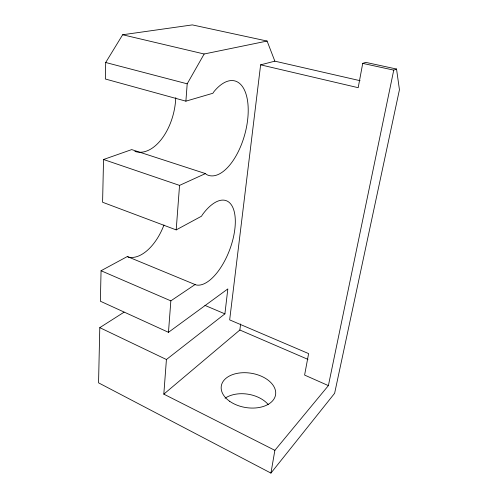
<?xml version="1.0" encoding="UTF-8"?>
<svg xmlns="http://www.w3.org/2000/svg" width="498" height="498" viewBox="0 0 498 498"><rect width="100%" height="100%" fill="white"/><g stroke="black" fill="none" stroke-linecap="round" stroke-linejoin="round"><path stroke-width="0.75" d="M124.064 312.178L99.787 327.647L98.554 382.838L270.931 473.1L334.625 393.296L399.446 89.721L396.526 69.029L365.731 62.375L362.725 63.383L358.193 87.692L260.622 64.84L229.665 319.89L308.611 353.592L304.602 375.075L328.387 385.614L393.75 70.125L396.526 69.029M360.079 80.695L274.852 61.161L267.096 41.054L192.34 24.9L122.651 34.76L105.707 62.499L105.333 79.001L185.891 101.162L212.883 93.263L213.997 91.595A49.028 23.655 -74.6 0 1 247.855 117.833A49.028 23.655 -74.6 0 1 206.284 174.387L205.45 173.584L131.696 149.599L103.54 159.497L102.588 202.25L176.192 229.895L201.503 216.213L202.543 214.545A44.795 20.412 -69.4 0 1 235.044 227.231A44.795 20.412 -69.4 0 1 195.988 284.924L127.295 256.551L101.057 270.738L100.378 301.222L168.473 332.315L227.829 288.921L224.909 313.858L166.425 359.519L163.817 394.142L274.871 450.335L270.931 473.1M168.473 332.315L170.845 300.86L195.185 284.476M176.192 229.895L179.548 185.393L205.45 173.584M185.891 101.162L187.198 83.82L204.155 53.996L267.096 41.054M163.817 394.142L239.855 330.018L240.64 323.961M274.871 450.335L328.387 385.614M260.622 64.84L274.852 61.161M362.725 63.383L393.75 70.125M122.651 34.76L204.155 53.996M105.707 62.499L187.198 83.82M103.54 159.497L179.548 185.393M204.908 305.38L224.909 313.858M239.855 330.018L307.951 359.375M101.057 270.738L170.845 300.86M99.787 327.647L166.425 359.519M127.295 256.551L128.223 257.043A42.498 23.474 -69.2 0 0 163.966 224.99M175.757 97.683A46.345 26.96 -76.2 0 1 139.421 152.245M138.649 152.195A46.345 26.96 -76.2 0 1 134.852 151.367M225.071 398.226A27.017 17.828 9.4 0 1 268.329 404.675M229.709 401.301A27.49 17.362 9.2 0 0 274.983 396.968A27.49 17.362 9.2 0 0 240.64 372.865A27.49 17.362 9.2 0 0 229.709 401.301"/></g></svg>
